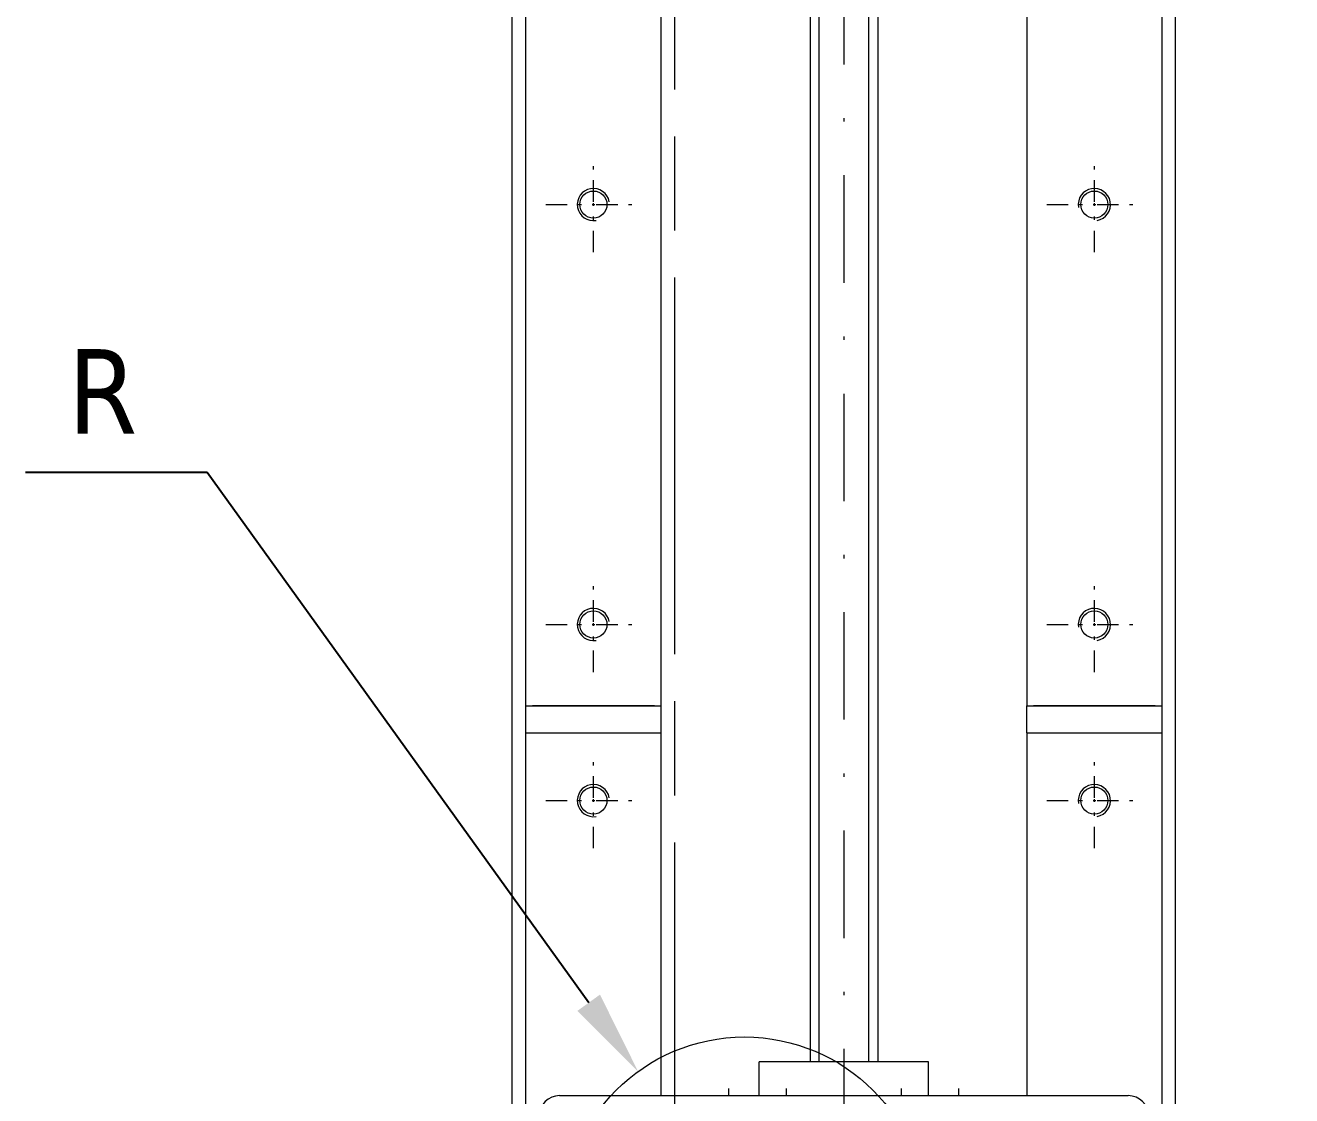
# Model space of a CAD drawing. Header units: millimetres. Extents: x 651 to 8859, y -354 to 894.
# Drawn here: x 2495.33 to 2532.74, y 145.17 to 176.77 of the extents above; entities that cross this region are included whole.
import ezdxf
from ezdxf import colors
from ezdxf.entities.mleader import LeaderData, LeaderLine
from ezdxf.math import Vec2, Vec3

# ---------------------------------------------------------------- set-up
doc = ezdxf.new("R2010")
doc.units = ezdxf.units.MM
doc.linetypes.add('CHAIN', pattern=[0.3543, 0.2362, -0.0295, 0.0591, -0.0295])
doc.linetypes.add('DASHDOT2', pattern=[12.7, 6.35, -3.175, 0, -3.175])
for name, color, linetype, lineweight in [('cienka', 7, 'Continuous', 9), ('Linia przekroju (ISO)', 7, 'CHAIN', 9), ('symetria', 7, 'DASHDOT2', 9), ('Widoczne (ISO)', 7, 'Continuous', 18), ('Widoczne wąskie (ISO)', 7, 'Continuous', 9)]:
    doc.layers.add(name, color=color, linetype=linetype, lineweight=lineweight)
doc.styles.get("Standard").update_dxf_attribs({"font": 'tahoma.ttf'})
doc.dimstyles.new('5', dxfattribs={"dimtxt": 3, "dimasz": 2.5, "dimexe": 0.18, "dimexo": 0.0625, "dimgap": 0.09, "dimtad": 0, "dimtih": 1, "dimtoh": 1, "dimdec": 0, "dimlfac": 5, "dimzin": 0, "dimdsep": 46, "dimtxsty": 'Standard', "dimcen": 0.09, "dimadec": 0, "dimazin": 0, "dimtfac": 1, "dimtdec": 0, "dimtofl": 0, "dimtmove": 0, "dimatfit": 3, "dimfxl": 1, "dimtolj": 1, "dimtzin": 0, "dimarcsym": 0})

# ---------------------------------------------------------------- blocks, each defined once
blk = doc.blocks.new('2dTransPrzekrój3')
at = {"layer": 'Linia przekroju (ISO)', "linetype": 'CHAIN', "ltscale": 47.082718}
blk.add_line((752.897, 757.148), (752.897, 545.89), dxfattribs=at)
blk = doc.blocks.new('*U176')
at = {"layer": 'Widoczne wąskie (ISO)', "color": 0, "linetype": 'DASHDOT2', "ltscale": 0.1, "transparency": 16777216}
blk.add_line((0, -3.58), (0, 2.123), dxfattribs=at)
blk = doc.blocks.new('*U177')
at = {"layer": 'Widoczne wąskie (ISO)', "color": 0, "linetype": 'DASHDOT2', "ltscale": 0.1, "transparency": 16777216}
blk.add_line((0, -3.58), (0, 2.123), dxfattribs=at)
blk = doc.blocks.new('*U178')
at = {"layer": 'Widoczne wąskie (ISO)', "color": 0, "linetype": 'DASHDOT2', "ltscale": 0.1, "transparency": 16777216}
blk.add_line((0, -3.58), (0, 2.123), dxfattribs=at)
blk = doc.blocks.new('*U179')
at = {"layer": 'Widoczne wąskie (ISO)', "color": 0, "linetype": 'DASHDOT2', "ltscale": 0.1, "transparency": 16777216}
blk.add_line((0, -3.58), (0, 2.123), dxfattribs=at)
blk = doc.blocks.new('*D301')
at = {"layer": 'cienka', "color": 0, "lineweight": -2, "transparency": 16777216}
for p, q in [((2519.575, 206.681), (2569.962, 206.681)), ((2569.782, 204.181), (2569.782, 133.053)), ((2569.782, 58.621), (2569.782, 129.748)), ((2519.574, 56.121), (2569.962, 56.121))]:
    blk.add_line(p, q, dxfattribs=at)
at = {"layer": 'cienka', "color": 0, "transparency": 16777216}
for points in [[(2569.365, 204.181), (2570.198, 204.181), (2569.782, 206.681)], [(2569.365, 58.621), (2570.198, 58.621), (2569.782, 56.121)]]:
    blk.add_solid(points, dxfattribs=at)
at = {"layer": 'Defpoints', "color": 0, "transparency": 16777216}
for p in [(2519.512, 206.681), (2519.512, 56.121), (2569.782, 56.121)]:
    blk.add_point(p, dxfattribs=at)
at = {"layer": 'cienka', "color": 0, "transparency": 16777216, "insert": (2569.782, 131.401), "char_height": 3, "attachment_point": 5}
blk.add_mtext('\\A1;753', dxfattribs=at)
blk = doc.blocks.new('*D303')
at = {"layer": 'cienka', "color": 0, "lineweight": -2, "transparency": 16777216}
for p, q in [((2519.575, 206.681), (2556.664, 206.681)), ((2556.484, 204.181), (2556.484, 158.133)), ((2556.484, 108.781), (2556.484, 154.828)), ((2519.574, 106.281), (2556.664, 106.281))]:
    blk.add_line(p, q, dxfattribs=at)
at = {"layer": 'cienka', "color": 0, "transparency": 16777216}
for points in [[(2556.067, 204.181), (2556.901, 204.181), (2556.484, 206.681)], [(2556.067, 108.781), (2556.901, 108.781), (2556.484, 106.281)]]:
    blk.add_solid(points, dxfattribs=at)
at = {"layer": 'Defpoints', "color": 0, "transparency": 16777216}
for p in [(2519.512, 206.681), (2556.484, 206.681), (2519.512, 106.281)]:
    blk.add_point(p, dxfattribs=at)
at = {"layer": 'cienka', "color": 0, "transparency": 16777216, "insert": (2556.484, 156.481), "char_height": 3, "attachment_point": 5}
blk.add_mtext('\\A1;502', dxfattribs=at)
blk = doc.blocks.new('*U700')
at = {"layer": 'Widoczne wąskie (ISO)', "color": 0, "linetype": 'DASHDOT2', "ltscale": 0.1, "transparency": 16777216}
for p, q in [((0, 0.08164), (0, 1.4082)), ((-1.4082, 0), (-0.08164, 0)), ((0.08164, 0), (1.4082, 0)), ((0, -1.4082), (0, -0.08164))]:
    blk.add_line(p, q, dxfattribs=at)
at = {"layer": 'Widoczne wąskie (ISO)', "color": 0, "linetype": 'Continuous', "ltscale": 0.1, "transparency": 16777216}
for p, q in [((-0.04082, 0), (0.04082, 0)), ((0, -0.04082), (0, 0.04082))]:
    blk.add_line(p, q, dxfattribs=at)
blk = doc.blocks.new('*U702')
at = {"layer": 'Widoczne wąskie (ISO)', "color": 0, "linetype": 'DASHDOT2', "ltscale": 0.1, "transparency": 16777216}
for p, q in [((0, 0.08164), (0, 1.4082)), ((-1.4082, 0), (-0.08164, 0)), ((0.08164, 0), (1.4082, 0)), ((0, -1.4082), (0, -0.08164))]:
    blk.add_line(p, q, dxfattribs=at)
at = {"layer": 'Widoczne wąskie (ISO)', "color": 0, "linetype": 'Continuous', "ltscale": 0.1, "transparency": 16777216}
for p, q in [((-0.04082, 0), (0.04082, 0)), ((0, -0.04082), (0, 0.04082))]:
    blk.add_line(p, q, dxfattribs=at)
blk = doc.blocks.new('*U704')
at = {"layer": 'Widoczne wąskie (ISO)', "color": 0, "linetype": 'DASHDOT2', "ltscale": 0.1, "transparency": 16777216}
for p, q in [((0, 0.08164), (0, 1.4082)), ((-1.4082, 0), (-0.08164, 0)), ((0.08164, 0), (1.4082, 0)), ((0, -1.4082), (0, -0.08164))]:
    blk.add_line(p, q, dxfattribs=at)
at = {"layer": 'Widoczne wąskie (ISO)', "color": 0, "linetype": 'Continuous', "ltscale": 0.1, "transparency": 16777216}
for p, q in [((-0.04082, 0), (0.04082, 0)), ((0, -0.04082), (0, 0.04082))]:
    blk.add_line(p, q, dxfattribs=at)
blk = doc.blocks.new('*U706')
at = {"layer": 'Widoczne wąskie (ISO)', "color": 0, "linetype": 'DASHDOT2', "ltscale": 0.1, "transparency": 16777216}
for p, q in [((0, 0.08164), (0, 1.4082)), ((-1.4082, 0), (-0.08164, 0)), ((0.08164, 0), (1.4082, 0)), ((0, -1.4082), (0, -0.08164))]:
    blk.add_line(p, q, dxfattribs=at)
at = {"layer": 'Widoczne wąskie (ISO)', "color": 0, "linetype": 'Continuous', "ltscale": 0.1, "transparency": 16777216}
for p, q in [((-0.04082, 0), (0.04082, 0)), ((0, -0.04082), (0, 0.04082))]:
    blk.add_line(p, q, dxfattribs=at)
blk = doc.blocks.new('*U708')
at = {"layer": 'Widoczne wąskie (ISO)', "color": 0, "linetype": 'DASHDOT2', "ltscale": 0.1, "transparency": 16777216}
for p, q in [((0, 0.08164), (0, 1.4082)), ((-1.4082, 0), (-0.08164, 0)), ((0.08164, 0), (1.4082, 0)), ((0, -1.4082), (0, -0.08164))]:
    blk.add_line(p, q, dxfattribs=at)
at = {"layer": 'Widoczne wąskie (ISO)', "color": 0, "linetype": 'Continuous', "ltscale": 0.1, "transparency": 16777216}
for p, q in [((-0.04082, 0), (0.04082, 0)), ((0, -0.04082), (0, 0.04082))]:
    blk.add_line(p, q, dxfattribs=at)
blk = doc.blocks.new('*U710')
at = {"layer": 'Widoczne wąskie (ISO)', "color": 0, "linetype": 'DASHDOT2', "ltscale": 0.1, "transparency": 16777216}
for p, q in [((0, 0.08164), (0, 1.4082)), ((-1.4082, 0), (-0.08164, 0)), ((0.08164, 0), (1.4082, 0)), ((0, -1.4082), (0, -0.08164))]:
    blk.add_line(p, q, dxfattribs=at)
at = {"layer": 'Widoczne wąskie (ISO)', "color": 0, "linetype": 'Continuous', "ltscale": 0.1, "transparency": 16777216}
for p, q in [((-0.04082, 0), (0.04082, 0)), ((0, -0.04082), (0, 0.04082))]:
    blk.add_line(p, q, dxfattribs=at)

msp = doc.modelspace()

# ---------------------------------------------------------------- hatches: boundary and pattern name
at = {"layer": 'cienka'}
h = msp.add_hatch(dxfattribs=at)
h.set_pattern_fill('ANSI31', color=256, scale=0.03, angle=90)
edge = h.paths.add_edge_path()
edge.add_line((2514.672, 107.992), (2514.512, 107.992))
edge.add_line((2514.512, 107.992), (2514.512, 107.42))
edge.add_spline(control_points=[(2514.512, 107.42), (2514.566, 107.433), (2514.619, 107.447), (2514.672, 107.462)], knot_values=[0, 0, 0, 0, 0.082716, 0.082716, 0.082716, 0.082716], degree=3, periodic=0)
edge.add_line((2514.672, 107.462), (2514.672, 107.681))
edge.add_line((2514.672, 107.681), (2514.672, 107.992))
edge = h.paths.add_edge_path(flags=17)
edge.add_spline(control_points=[(2514.512, 109.251), (2514.377, 109.279), (2514.243, 109.304), (2514.112, 109.327)], knot_values=[0.747343, 0.747343, 0.747343, 0.747343, 0.863362, 0.863362, 0.863362, 0.863362], degree=3, periodic=0)
edge.add_spline(control_points=[(2514.112, 109.327), (2514.112, 109.327), (2514.112, 109.327), (2514.112, 109.327), (2514.111, 109.327), (2514.11, 109.327), (2514.108, 109.327), (2514.099, 109.329), (2514.09, 109.33), (2514.064, 109.335), (2514.046, 109.338), (2514.004, 109.344), (2513.979, 109.348), (2513.94, 109.354), (2513.926, 109.356), (2513.912, 109.359)], knot_values=[0.279736, 0.279736, 0.279736, 0.279736, 0.281399, 0.281399, 0.291168, 0.291168, 0.306571, 0.306571, 0.338771, 0.338771, 0.376849, 0.376849, 0.417044, 0.417044, 0.438184, 0.438184, 0.438184, 0.438184], degree=3, periodic=0)
edge.add_spline(control_points=[(2513.912, 109.359), (2513.899, 109.361), (2513.885, 109.362), (2513.872, 109.364)], knot_values=[4.401496, 4.401496, 4.401496, 4.401496, 4.414186, 4.414186, 4.414186, 4.414186], degree=3, periodic=0)
edge.add_line((2513.872, 109.364), (2513.872, 108.701))
edge.add_line((2513.872, 108.701), (2513.872, 108.569))
edge.add_line((2513.872, 108.569), (2514.512, 108.569))
edge.add_line((2514.512, 108.569), (2514.512, 109.251))
edge = h.paths.add_edge_path()
edge.add_spline(control_points=[(2514.672, 109.216), (2514.618, 109.228), (2514.565, 109.24), (2514.512, 109.251)], knot_values=[0.863362, 0.863362, 0.863362, 0.863362, 0.909005, 0.909005, 0.909005, 0.909005], degree=3, periodic=0)
edge.add_line((2514.512, 109.251), (2514.512, 108.569))
edge.add_line((2514.512, 108.569), (2514.672, 108.569))
edge.add_line((2514.672, 108.569), (2514.672, 108.881))
edge.add_line((2514.672, 108.881), (2514.672, 109.216))
edge = h.paths.add_edge_path()
edge.add_spline(control_points=[(2514.512, 205.106), (2514.377, 205.11), (2514.243, 205.114), (2514.112, 205.116)], knot_values=[0.829339, 0.829339, 0.829339, 0.829339, 0.963186, 0.963186, 0.963186, 0.963186], degree=3, periodic=0)
edge.add_line((2514.112, 205.116), (2514.112, 205.116))
edge.add_spline(control_points=[(2514.112, 205.116), (2514.112, 205.116), (2514.112, 205.116), (2514.111, 205.116), (2514.11, 205.116), (2514.105, 205.117), (2514.099, 205.117), (2514.082, 205.117), (2514.066, 205.117), (2514.028, 205.118), (2514.006, 205.118), (2513.959, 205.119), (2513.936, 205.12), (2513.912, 205.12)], knot_values=[0.310894, 0.310894, 0.310894, 0.310894, 0.317653, 0.317653, 0.331456, 0.331456, 0.355261, 0.355261, 0.393605, 0.393605, 0.432755, 0.432755, 0.468384, 0.468384, 0.468384, 0.468384], degree=3, periodic=0)
edge.add_spline(control_points=[(2513.912, 205.12), (2513.899, 205.12), (2513.885, 205.12), (2513.872, 205.121)], knot_values=[7.577913, 7.577913, 7.577913, 7.577913, 7.604351, 7.604351, 7.604351, 7.604351], degree=3, periodic=0)
edge.add_line((2513.872, 205.121), (2513.872, 204.569))
edge.add_line((2513.872, 204.569), (2514.512, 204.569))
edge.add_line((2514.512, 204.569), (2514.512, 205.106))
edge = h.paths.add_edge_path()
edge.add_spline(control_points=[(2514.672, 205.1), (2514.618, 205.102), (2514.565, 205.104), (2514.512, 205.106)], knot_values=[0.963186, 0.963186, 0.963186, 0.963186, 1.015854, 1.015854, 1.015854, 1.015854], degree=3, periodic=0)
edge.add_line((2514.512, 205.106), (2514.512, 204.569))
edge.add_line((2514.512, 204.569), (2514.672, 204.569))
edge.add_line((2514.672, 204.569), (2514.672, 204.881))
edge.add_line((2514.672, 204.881), (2514.672, 205.1))
edge = h.paths.add_edge_path()
edge.add_line((2514.512, 203.992), (2513.872, 203.992))
edge.add_line((2513.872, 203.992), (2513.872, 203.324))
edge.add_spline(control_points=[(2513.872, 203.324), (2513.885, 203.325), (2513.899, 203.326), (2513.912, 203.327)], knot_values=[0.050538, 0.050538, 0.050538, 0.050538, 0.070908, 0.070908, 0.070908, 0.070908], degree=3, periodic=0)
edge.add_spline(control_points=[(2513.912, 203.327), (2513.923, 203.328), (2513.935, 203.329), (2513.97, 203.331), (2513.993, 203.333), (2514.033, 203.336), (2514.05, 203.338), (2514.082, 203.34), (2514.095, 203.342), (2514.106, 203.343), (2514.108, 203.343), (2514.111, 203.343), (2514.112, 203.343), (2514.112, 203.343), (2514.112, 203.343), (2514.112, 203.343)], knot_values=[0.188872, 0.188872, 0.188872, 0.188872, 0.206254, 0.206254, 0.242394, 0.242394, 0.275992, 0.275992, 0.315843, 0.315843, 0.332632, 0.332632, 0.342723, 0.342723, 0.346562, 0.346562, 0.346562, 0.346562], degree=3, periodic=0)
edge.add_spline(control_points=[(2514.112, 203.343), (2514.246, 203.356), (2514.379, 203.372), (2514.512, 203.39)], knot_values=[0.080872, 0.080872, 0.080872, 0.080872, 0.281558, 0.281558, 0.281558, 0.281558], degree=3, periodic=0)
edge.add_line((2514.512, 203.39), (2514.512, 203.992))
edge = h.paths.add_edge_path()
edge.add_line((2514.672, 203.992), (2514.512, 203.992))
edge.add_line((2514.512, 203.992), (2514.512, 203.39))
edge.add_spline(control_points=[(2514.512, 203.39), (2514.565, 203.398), (2514.619, 203.406), (2514.672, 203.414)], knot_values=[0, 0, 0, 0, 0.080872, 0.080872, 0.080872, 0.080872], degree=3, periodic=0)
edge.add_line((2514.672, 203.414), (2514.672, 203.681))
edge.add_line((2514.672, 203.681), (2514.672, 203.992))

# ---------------------------------------------------------------- linework, layer by layer
at = {"layer": 'symetria', "ltscale": 0.5}
msp.add_line((2519.512, 211.046), (2519.516, 48.008), dxfattribs=at)
at = {"layer": 'Widoczne (ISO)'}
for p, q in [((2509.712, 106.281), (2509.712, 206.681)), ((2510.112, 106.281), (2510.112, 206.681)), ((2528.912, 106.281), (2528.912, 206.681)), ((2529.312, 106.281), (2529.312, 206.681)), ((2524.912, 205.481), (2524.912, 156.681)), ((2528.912, 156.681), (2528.912, 205.481)), ((2514.112, 156.681), (2514.112, 203.343)), ((2518.512, 198.701), (2518.512, 146.167)), ((2520.512, 198.701), (2520.512, 146.167)), ((2510.112, 155.881), (2510.112, 156.681)), ((2510.112, 156.681), (2514.112, 156.681)), ((2513.912, 156.681), (2510.312, 156.681)), ((2514.112, 155.881), (2514.112, 156.681)), ((2524.912, 156.681), (2528.912, 156.681)), ((2524.912, 155.881), (2524.912, 156.681)), ((2528.712, 156.681), (2525.112, 156.681)), ((2528.912, 155.881), (2528.912, 156.681)), ((2510.112, 155.881), (2514.112, 155.881)), ((2510.312, 155.881), (2513.912, 155.881)), ((2514.112, 145.167), (2514.112, 155.881)), ((2524.912, 155.881), (2524.912, 145.167)), ((2524.912, 155.881), (2528.912, 155.881)), ((2525.112, 155.881), (2528.712, 155.881)), ((2528.912, 107.081), (2528.912, 155.881)), ((2522.012, 146.167), (2517.012, 146.167)), ((2517.012, 145.167), (2517.012, 146.167)), ((2522.012, 145.167), (2522.012, 146.167)), ((2511.112, 145.167), (2527.912, 145.167))]:
    msp.add_line(p, q, dxfattribs=at)
for centre in [(2512.112, 171.481), (2526.912, 171.481), (2512.112, 159.081), (2526.912, 159.081), (2512.112, 153.881), (2526.912, 153.881)]:
    msp.add_circle(centre, 0.4, dxfattribs=at)
for centre, start, end in [((2511.112, 144.567), 90, 180), ((2527.912, 144.567), 0, 90)]:
    msp.add_arc(centre, 0.6, start, end, dxfattribs=at)
at = {"layer": 'Widoczne wąskie (ISO)'}
for p, q in [((2518.775, 198.701), (2518.775, 146.167)), ((2520.249, 146.167), (2520.249, 198.701))]:
    msp.add_line(p, q, dxfattribs=at)
msp.add_circle((2516.577, 141.534), 5.365, dxfattribs=at)
for centre, start, end in [((2512.112, 171.481), 10, 280), ((2526.912, 171.481), 280, 190), ((2512.112, 159.081), 10, 280), ((2526.912, 159.081), 280, 190), ((2512.112, 153.881), 10, 280), ((2526.912, 153.881), 280, 190)]:
    msp.add_arc(centre, 0.476, start, end, dxfattribs=at)

# ---------------------------------------------------------------- block references
at = {"layer": 'Linia przekroju (ISO)'}
msp.add_blockref('2dTransPrzekrój3', (1761.615, -521.1), dxfattribs=at)
at = {"layer": 'Widoczne wąskie (ISO)', "linetype": 'DASHDOT2', "ltscale": 0.1}
for name, p in [('*U700', (2512.112, 171.481)), ('*U702', (2526.912, 171.481)), ('*U704', (2512.112, 159.081)), ('*U706', (2526.912, 159.081)), ('*U708', (2512.112, 153.881)), ('*U710', (2526.912, 153.881)), ('*U176', (2516.112, 143.253)), ('*U177', (2517.812, 143.253)), ('*U178', (2521.212, 143.253)), ('*U179', (2522.912, 143.253))]:
    msp.add_blockref(name, p, dxfattribs=at)

# ---------------------------------------------------------------- texts
at = {"layer": 'cienka', "insert": (2497.614, 165.961), "char_height": 2.5, "attachment_point": 5}
msp.add_mtext_dynamic_manual_height_columns('R', width=4.57131, gutter_width=12.5, heights=[0], dxfattribs=at)

# ---------------------------------------------------------------- dimensions: what is measured, and where the dimension line sits
at = {"layer": 'cienka'}
for p1, p2, distance, picture, middle in [((2519.512, 206.681), (2519.512, 56.121), 50.27, '*D301', (2569.782, 131.401)), ((2519.512, 106.281), (2519.512, 206.681), -36.972, '*D303', (2556.484, 156.481))]:
    dim = msp.add_aligned_dim(p1=p1, p2=p2, distance=distance, dimstyle='5', dxfattribs=at)
    dim.commit()
    dim.dimension.update_dxf_attribs({"geometry": picture, "text_midpoint": middle})

# ---------------------------------------------------------------- leaders
ml = msp.add_multileader_mtext('Standard', dxfattribs=at)
ml.set_content('')
ml.set_leader_properties()
ml.build(insert=Vec2(0, 0))
ml.multileader.update_dxf_attribs({"text_left_attachment_type": 6, "text_right_attachment_type": 6, "text_top_attachment_type": 10, "dogleg_length": 13.301, "arrow_head_size": 2.5})
ctx = ml.context
ctx.base_point, ctx.arrow_head_size, ctx.landing_gap_size, ctx.plane_origin = Vec3(2495.329, 163.565), 2.5, 1, Vec3(2514.001, 142.868)
ctx.left_attachment, ctx.right_attachment, ctx.bottom_attachment = 6, 6, 10
notes = []
notes.append((ctx, [(0, (1, 1, 0), (2500.705, 163.565), (-1, 0), 5.376, [(0, [(2513.432, 145.881)], 0, [])])]))
ctx.mtext, ml.multileader.dxf.content_type = None, 0
for ctx, leaders in notes:
    for number, flags, end, landing, length, lines in leaders:
        leader = LeaderData()
        leader.index, (leader.has_last_leader_line, leader.has_dogleg_vector, leader.attachment_direction) = number, flags
        leader.last_leader_point, leader.dogleg_vector, leader.dogleg_length = Vec3(end), Vec3(landing), length
        for number, points, colour, breaks in lines:
            line = LeaderLine()
            line.index, line.vertices, line.color, line.breaks = number, Vec3.list(points), colors.encode_raw_color(colour), breaks
            leader.lines.append(line)
        ctx.leaders.append(leader)

doc.saveas('drawing.dxf')
